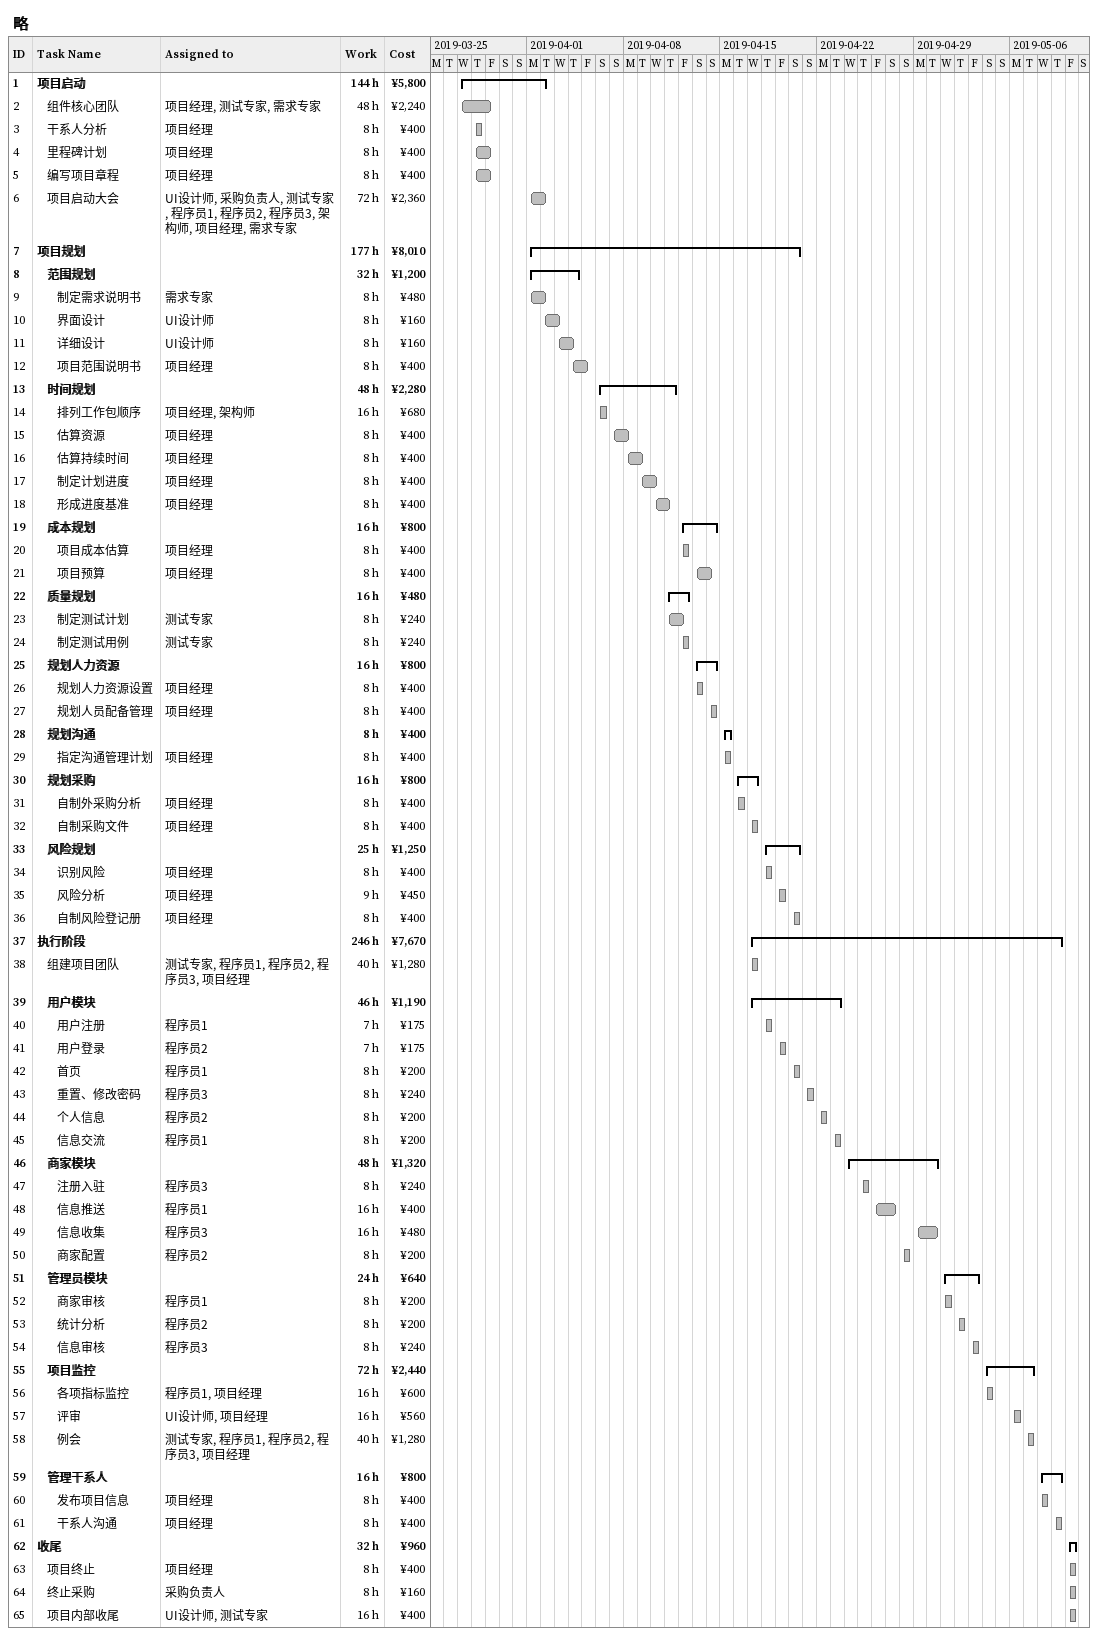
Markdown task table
略

| ID | Level | Task | Start | Finish | Resources | Work (h) | Cost (¥) |
|---|---|---|---|---|---|---|---|
| 1 | 1 | **项目启动** | 2019-03-27 | 2019-04-02 |  | 144 | 5800 |
| 2 | 2 | 组件核心团队 | 2019-03-27 | 2019-03-29 | 项目经理, 测试专家, 需求专家 | 48 | 2240 |
| 3 | 2 | 干系人分析 | 2019-03-28 | 2019-03-28 | 项目经理 | 8 | 400 |
| 4 | 2 | 里程碑计划 | 2019-03-28 | 2019-03-29 | 项目经理 | 8 | 400 |
| 5 | 2 | 编写项目章程 | 2019-03-28 | 2019-03-29 | 项目经理 | 8 | 400 |
| 6 | 2 | 项目启动大会 | 2019-04-01 | 2019-04-02 | UI设计师, 采购负责人, 测试专家, 程序员1, 程序员2, 程序员3, 架构师, 项目经理, 需求专家 | 72 | 2360 |
| 7 | 1 | **项目规划** | 2019-04-01 | 2019-04-20 |  | 177 | 8010 |
| 8 | 2 | **范围规划** | 2019-04-01 | 2019-04-04 |  | 32 | 1200 |
| 9 | 3 | 制定需求说明书 | 2019-04-01 | 2019-04-02 | 需求专家 | 8 | 480 |
| 10 | 3 | 界面设计 | 2019-04-02 | 2019-04-03 | UI设计师 | 8 | 160 |
| 11 | 3 | 详细设计 | 2019-04-03 | 2019-04-04 | UI设计师 | 8 | 160 |
| 12 | 3 | 项目范围说明书 | 2019-04-04 | 2019-04-05 | 项目经理 | 8 | 400 |
| 13 | 2 | **时间规划** | 2019-04-06 | 2019-04-11 |  | 48 | 2280 |
| 14 | 3 | 排列工作包顺序 | 2019-04-06 | 2019-04-06 | 项目经理, 架构师 | 16 | 680 |
| 15 | 3 | 估算资源 | 2019-04-07 | 2019-04-08 | 项目经理 | 8 | 400 |
| 16 | 3 | 估算持续时间 | 2019-04-08 | 2019-04-09 | 项目经理 | 8 | 400 |
| 17 | 3 | 制定计划进度 | 2019-04-09 | 2019-04-10 | 项目经理 | 8 | 400 |
| 18 | 3 | 形成进度基准 | 2019-04-10 | 2019-04-11 | 项目经理 | 8 | 400 |
| 19 | 2 | **成本规划** | 2019-04-12 | 2019-04-14 |  | 16 | 800 |
| 20 | 3 | 项目成本估算 | 2019-04-12 | 2019-04-12 | 项目经理 | 8 | 400 |
| 21 | 3 | 项目预算 | 2019-04-13 | 2019-04-14 | 项目经理 | 8 | 400 |
| 22 | 2 | **质量规划** | 2019-04-11 | 2019-04-12 |  | 16 | 480 |
| 23 | 3 | 制定测试计划 | 2019-04-11 | 2019-04-12 | 测试专家 | 8 | 240 |
| 24 | 3 | 制定测试用例 | 2019-04-12 | 2019-04-12 | 测试专家 | 8 | 240 |
| 25 | 2 | **规划人力资源** | 2019-04-13 | 2019-04-14 |  | 16 | 800 |
| 26 | 3 | 规划人力资源设置 | 2019-04-13 | 2019-04-13 | 项目经理 | 8 | 400 |
| 27 | 3 | 规划人员配备管理 | 2019-04-14 | 2019-04-14 | 项目经理 | 8 | 400 |
| 28 | 2 | **规划沟通** | 2019-04-15 | 2019-04-15 |  | 8 | 400 |
| 29 | 3 | 指定沟通管理计划 | 2019-04-15 | 2019-04-15 | 项目经理 | 8 | 400 |
| 30 | 2 | **规划采购** | 2019-04-16 | 2019-04-17 |  | 16 | 800 |
| 31 | 3 | 自制外采购分析 | 2019-04-16 | 2019-04-16 | 项目经理 | 8 | 400 |
| 32 | 3 | 自制采购文件 | 2019-04-17 | 2019-04-17 | 项目经理 | 8 | 400 |
| 33 | 2 | **风险规划** | 2019-04-18 | 2019-04-20 |  | 25 | 1250 |
| 34 | 3 | 识别风险 | 2019-04-18 | 2019-04-18 | 项目经理 | 8 | 400 |
| 35 | 3 | 风险分析 | 2019-04-19 | 2019-04-19 | 项目经理 | 9 | 450 |
| 36 | 3 | 自制风险登记册 | 2019-04-20 | 2019-04-20 | 项目经理 | 8 | 400 |
| 37 | 1 | **执行阶段** | 2019-04-17 | 2019-05-09 |  | 246 | 7670 |
| 38 | 2 | 组建项目团队 | 2019-04-17 | 2019-04-17 | 测试专家, 程序员1, 程序员2, 程序员3, 项目经理 | 40 | 1280 |
| 39 | 2 | **用户模块** | 2019-04-17 | 2019-04-23 |  | 46 | 1190 |
| 40 | 3 | 用户注册 | 2019-04-18 | 2019-04-18 | 程序员1 | 7 | 175 |
| 41 | 3 | 用户登录 | 2019-04-19 | 2019-04-19 | 程序员2 | 7 | 175 |
| 42 | 3 | 首页 | 2019-04-20 | 2019-04-20 | 程序员1 | 8 | 200 |
| 43 | 3 | 重置、修改密码 | 2019-04-21 | 2019-04-21 | 程序员3 | 8 | 240 |
| 44 | 3 | 个人信息 | 2019-04-22 | 2019-04-22 | 程序员2 | 8 | 200 |
| 45 | 3 | 信息交流 | 2019-04-23 | 2019-04-23 | 程序员1 | 8 | 200 |
| 46 | 2 | **商家模块** | 2019-04-24 | 2019-04-30 |  | 48 | 1320 |
| 47 | 3 | 注册入驻 | 2019-04-25 | 2019-04-25 | 程序员3 | 8 | 240 |
| 48 | 3 | 信息推送 | 2019-04-26 | 2019-04-27 | 程序员1 | 16 | 400 |
| 49 | 3 | 信息收集 | 2019-04-29 | 2019-04-30 | 程序员3 | 16 | 480 |
| 50 | 3 | 商家配置 | 2019-04-28 | 2019-04-28 | 程序员2 | 8 | 200 |
| 51 | 2 | **管理员模块** | 2019-05-01 | 2019-05-03 |  | 24 | 640 |
| 52 | 3 | 商家审核 | 2019-05-01 | 2019-05-01 | 程序员1 | 8 | 200 |
| 53 | 3 | 统计分析 | 2019-05-02 | 2019-05-02 | 程序员2 | 8 | 200 |
| 54 | 3 | 信息审核 | 2019-05-03 | 2019-05-03 | 程序员3 | 8 | 240 |
| 55 | 2 | **项目监控** | 2019-05-04 | 2019-05-07 |  | 72 | 2440 |
| 56 | 3 | 各项指标监控 | 2019-05-04 | 2019-05-04 | 程序员1, 项目经理 | 16 | 600 |
| 57 | 3 | 评审 | 2019-05-06 | 2019-05-06 | UI设计师, 项目经理 | 16 | 560 |
| 58 | 3 | 例会 | 2019-05-07 | 2019-05-07 | 测试专家, 程序员1, 程序员2, 程序员3, 项目经理 | 40 | 1280 |
| 59 | 2 | **管理干系人** | 2019-05-08 | 2019-05-09 |  | 16 | 800 |
| 60 | 3 | 发布项目信息 | 2019-05-08 | 2019-05-08 | 项目经理 | 8 | 400 |
| 61 | 3 | 干系人沟通 | 2019-05-09 | 2019-05-09 | 项目经理 | 8 | 400 |
| 62 | 1 | **收尾** | 2019-05-10 | 2019-05-10 |  | 32 | 960 |
| 63 | 2 | 项目终止 | 2019-05-10 | 2019-05-10 | 项目经理 | 8 | 400 |
| 64 | 2 | 终止采购 | 2019-05-10 | 2019-05-10 | 采购负责人 | 8 | 160 |
| 65 | 2 | 项目内部收尾 | 2019-05-10 | 2019-05-10 | UI设计师, 测试专家 | 16 | 400 |
